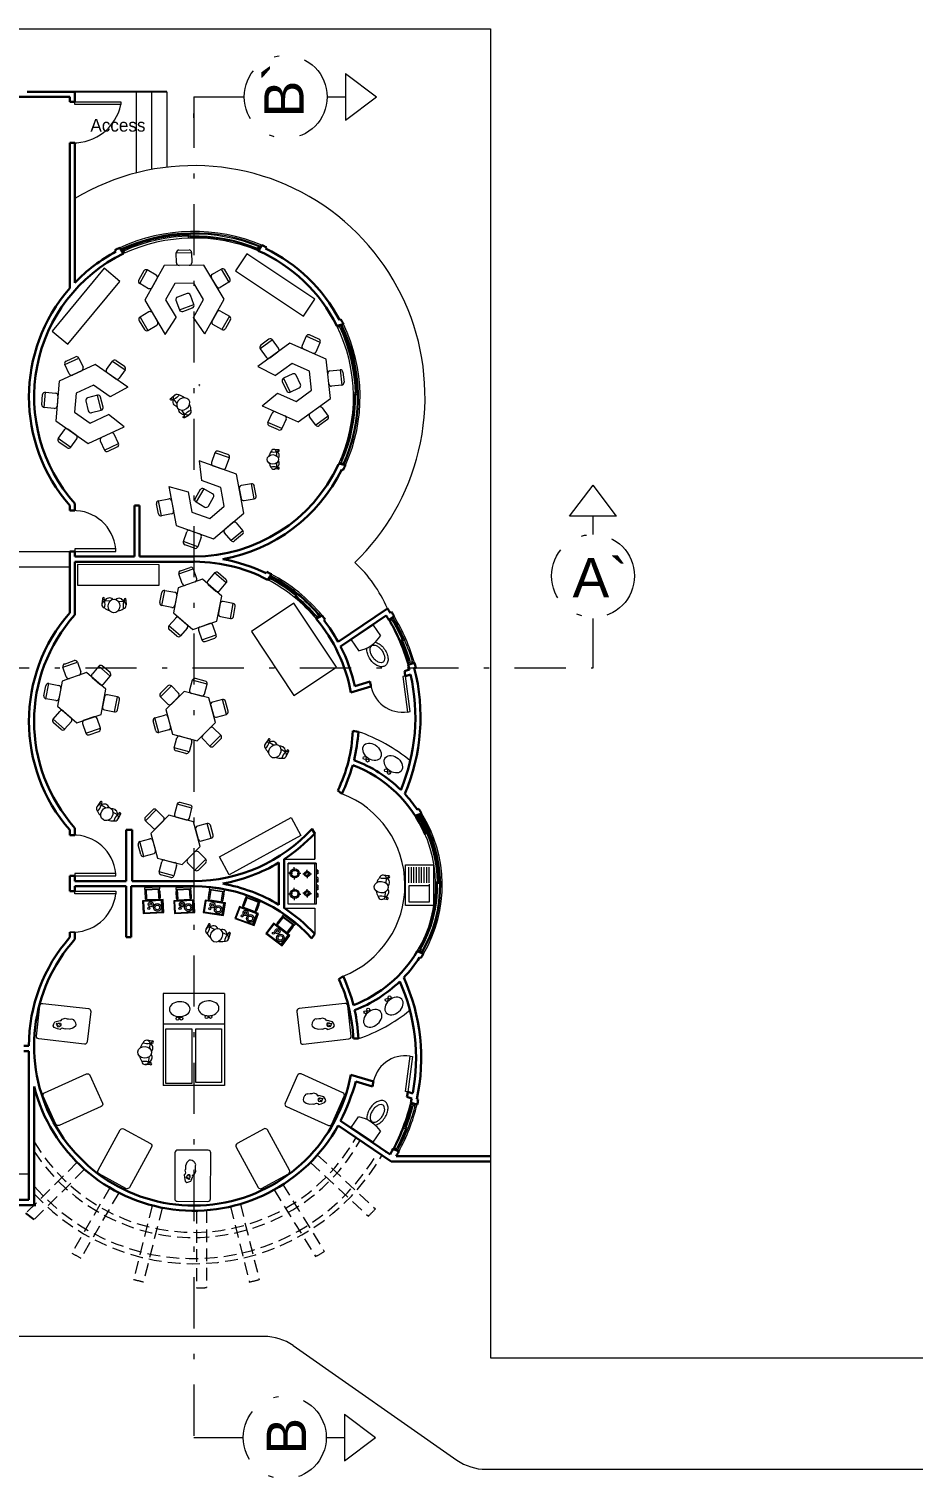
# Model space of a CAD drawing. Header units: inches. Extents: x 17.6 to 55, y 11.8 to 85.9.
# Drawn here: x 37.53 to 55.03, y 11.84 to 40.21 of the extents above; entities that cross this region are included whole.
import ezdxf

# ---------------------------------------------------------------- set-up
doc = ezdxf.new("R2010")
doc.units = ezdxf.units.IN
doc.header["$MEASUREMENT"] = 0
for name, pattern in [('ACAD_ISO12W100', [21, 12, -3, 0, -3, 0, -3]), ('HIDDEN', [0.375, 0.25, -0.125]), ('TRAZO_Y_PUNTO', [1, 0.5, -0.25, 0, -0.25])]:
    doc.linetypes.add(name, pattern=pattern)
doc.layers.add('01-Text 1 100 int', color=250, linetype='Continuous')
doc.layers.add('3', color=7, linetype='Continuous')
for name, color, linetype, lineweight in [('1', 23, 'Continuous', 18), ('5', 254, 'Continuous', 20), ('7', 254, 'Continuous', 25), ('WALL 1 100', 250, 'Continuous', 30)]:
    doc.layers.add(name, color=color, linetype=linetype, lineweight=lineweight)
for name, color, linetype, lineweight, true_color in [('CUT 1 100', 7, 'ACAD_ISO12W100', 5, 0x2e2e2e), ('DOOR WINDOW 1 100', 7, 'Continuous', 15, 0x666666), ('FURNITURE F 1 100', 7, 'Continuous', 13, 0x93979a), ('HATCH F 1 100', 7, 'Continuous', 0, 0xc9c9c9)]:
    doc.layers.add(name, color=color, linetype=linetype, lineweight=lineweight, true_color=true_color)
doc.layers.add('TREE G 1 100', color=7, linetype='Continuous', lineweight=9, true_color=0xbed3d5, transparency=0.6)
doc.styles.add('SS Projects_100_notes_interior', font='bahnschrift.ttf', dxfattribs={"height": 0.25})
doc.styles.add('style1', font='arial.ttf')

# ---------------------------------------------------------------- blocks, each defined once
blk = doc.blocks.new('BABY')
at = {"layer": 'HATCH F 1 100'}
for points in [[(0.029, 0.365), (-0.005, 0.424), (-0.044, 0.439), (-0.081, 0.419), (-0.112, 0.391), (-0.115, 0.364), (-0.12, 0.287), (-0.108, 0.274), (-0.139, 0.242)], [(-0.079, 0.36), (-0.066, 0.376), (-0.042, 0.365), (-0.026, 0.366), (-0.007, 0.354), (-0.008, 0.325), (-0.021, 0.297), (-0.021, 0.297)], [(-0.079, 0.351), (-0.06, 0.348), (-0.074, 0.339), (-0.077, 0.325), (-0.071, 0.309), (-0.065, 0.292), (-0.044, 0.285), (-0.026, 0.291), (-0.014, 0.304), (-0.008, 0.322)], [(-0.061, 0.307), (-0.057, 0.308), (-0.044, 0.308)], [(-0.039, 0.351), (-0.026, 0.346), (-0.036, 0.342)], [(0.059, 0.205), (0.063, 0.225), (0.038, 0.268), (0.038, 0.296), (0.051, 0.315), (0.029, 0.365)], [(-0.139, 0.242), (-0.146, 0.201), (-0.146, 0.179), (-0.127, 0.144), (-0.122, 0.116), (-0.108, 0.074), (-0.113, 0.059), (-0.089, 0.029), (-0.069, 0.025)], [(-0.069, 0.025), (-0.06, 0.011), (-0.06, 0.011)], [(-0.06, 0.011), (-0.019, -0.001), (0.019, 0.001), (0.045, 0.011), (0.06, 0.042), (0.073, 0.069), (0.077, 0.14), (0.059, 0.205)]]:
    blk.add_lwpolyline(points, dxfattribs=at)
blk = doc.blocks.new('COLCHONETA')
for p, q in [((-1, 0.3), (-1, -0.3)), ((-0.05, 0.35), (-0.95, 0.35)), ((0, -0.3), (0, 0.3)), ((-0.95, -0.35), (-0.05, -0.35))]:
    blk.add_line(p, q)
for centre, start, end in [((-0.95, 0.3), 90, 180), ((-0.05, 0.3), 0, 90), ((-0.95, -0.3), 180, 270), ((-0.05, -0.3), 270, 0)]:
    blk.add_arc(centre, 0.05, start, end)
blk = doc.blocks.new('EDUCADORA PLANTA')
at = {"layer": 'HATCH F 1 100'}
for p, q in [((-0.186, 0.209), (-0.194, 0.134)), ((-0.186, 0.209), (-0.161, 0.209)), ((-0.161, 0.209), (-0.15, 0.185)), ((-0.068, 0.185), (-0.15, 0.185)), ((0.15, 0.185), (0.068, 0.185)), ((0.161, 0.209), (0.15, 0.185)), ((0.186, 0.209), (0.161, 0.209)), ((0.186, 0.209), (0.194, 0.134))]:
    blk.add_line(p, q, dxfattribs=at)
for centre, radius, start, end in [((-0.173, 0.219), 0.0164, 322.2806, 217.7194), ((-0.075, 0.154), 0.0812, 50.4451, 157.4368), ((0.075, 0.154), 0.0812, 22.5632, 129.5549), ((0.173, 0.219), 0.0164, 322.2806, 217.7194), ((-0.136, 0.129), 0.0578, 103.9414, 256.0586), ((-0.376, 0.129), 0.233, 346.0586, 13.9414), ((0, 0.288), 0.262, 235.105, 255.1659), ((0, 0.288), 0.262, 284.8341, 304.895), ((0.376, 0.129), 0.233, 166.0586, 193.9414), ((0.136, 0.129), 0.0578, 283.9414, 76.0586)]:
    blk.add_arc(centre, radius, start, end, dxfattribs=at)
blk.add_ellipse((0, 0.11), major_axis=(0, 0.11), ratio=0.84054, dxfattribs=at)
blk = doc.blocks.new('PERIQUERA')
at = {"color": 0}
for p, q in [((-0.2, 0.5), (-0.2, 0.25)), ((0.2, 0.5), (-0.2, 0.5)), ((-0.185, 0.5), (-0.185, 0.25)), ((0.185, 0.485), (-0.17, 0.485)), ((-0.17, 0.485), (-0.17, 0.265)), ((0.185, 0.265), (0.185, 0.485)), ((0.2, 0.25), (0.2, 0.5)), ((-0.2, 0.25), (0.2, 0.25)), ((-0.17, 0.265), (0.185, 0.265)), ((0.15, 0.25), (-0.15, 0.25)), ((-0.15, 0.2), (-0.15, 0.085)), ((-0.15, 0.03), (-0.15, 0.005)), ((-0.145, 0.215), (-0.145, 0.035)), ((-0.145, 0.035), (0.145, 0.035)), ((-0.145, 0), (0.145, 0)), ((-0.125, 0.22), (-0.14, 0.22)), ((-0.13, 0.235), (-0.13, 0.25)), ((-0.12, 0.215), (-0.12, 0.035)), ((-0.11, 0.24), (-0.11, 0.25)), ((-0.11, 0.24), (0.11, 0.24)), ((-0.11, 0.045), (0.11, 0.045)), ((0.11, 0.24), (0.11, 0.25)), ((0.12, 0.035), (0.12, 0.215)), ((0.14, 0.22), (0.125, 0.22)), ((0.13, 0.235), (0.13, 0.25)), ((0.145, 0.035), (0.145, 0.215)), ((0.15, 0.085), (0.15, 0.2)), ((0.15, 0.005), (0.15, 0.03))]:
    blk.add_line(p, q, dxfattribs=at)
for centre, radius in [((-0.08, 0.397), 0.075), ((-0.08, 0.397), 0.0462), ((0.043, 0.328), 0.05), ((0.043, 0.328), 0.02), ((0.086, 0.405), 0.02)]:
    blk.add_circle(centre, radius, dxfattribs=at)
for centre, radius, start, end in [((-0.11, 0.2), 0.04, 90, 180), ((-0.11, 0.085), 0.04, 180, 208.955), ((-0.145, 0.03), 0.005, 90, 180), ((-0.145, 0.005), 0.005, 180, 270), ((-0.14, 0.215), 0.005, 90, 180), ((-0.125, 0.215), 0.005, 0, 90), ((-0.11, 0.085), 0.04, 255.5225, 270), ((0.11, 0.2), 0.04, 0, 90), ((0.11, 0.085), 0.04, 270, 284.4775), ((0.125, 0.215), 0.005, 90, 180), ((0.14, 0.215), 0.005, 0, 90), ((0.11, 0.085), 0.04, 331.045, 0), ((0.145, 0.03), 0.005, 0, 90), ((0.145, 0.005), 0.005, 270, 0)]:
    blk.add_arc(centre, radius, start, end, dxfattribs=at)
blk = doc.blocks.new('INODORO')
for p, q in [((0.001, 0.26), (-0.001, -0.26)), ((0.001, 0.26), (0.253, 0.26)), ((-0.001, -0.26), (0.249, -0.26))]:
    blk.add_line(p, q)
for points in [[(0.296, 0.099, -0.056703), (0.332, 0.128, -0.077439), (0.415, 0.164, -0.064563), (0.522, 0.177, -0.064563)], [(0.522, 0.177, -0.064563), (0.629, 0.163, -0.077439), (0.712, 0.127, -0.107172), (0.772, 0.067, -0.145183), (0.79, 0.006, -0.145183), (0.772, -0.055, -0.107172), (0.711, -0.115, -0.077439), (0.629, -0.151, -0.064563), (0.521, -0.165, -0.064563), (0.414, -0.151, -0.077439), (0.331, -0.115, -0.054876), (0.297, -0.087, -0.145183)]]:
    blk.add_lwpolyline(points, format="xyb")
blk.add_lwpolyline([(0.514, 0.12, -0.057328), (0.592, 0.111, -0.071023), (0.652, 0.088, -0.106326), (0.696, 0.048, -0.159945), (0.709, 0.01, -0.159945), (0.696, -0.028, -0.106326), (0.652, -0.068, -0.071023), (0.592, -0.091, -0.057328), (0.513, -0.1, -0.057328), (0.435, -0.091, -0.071023), (0.375, -0.067, -0.106326), (0.33, -0.028, -0.159945), (0.318, 0.011, -0.159945), (0.33, 0.049, -0.106326), (0.375, 0.088, -0.071023), (0.435, 0.111, -0.057328)], format="xyb", close=True)
blk.add_arc((-0.315, 0), 0.625, 335.2026, 24.5713)
blk = doc.blocks.new('MESA COMEDOR MULTIPLE')
for p, q in [((-0.893, 0.395), (-0.793, 0.568)), ((-0.874, 0.327), (-0.725, 0.587)), ((-0.389, 0.669), (-0.777, -0.004)), ((-0.725, 0.587), (-0.551, 0.487)), ((-0.389, 0.669), (-0.172, 0.344)), ((0.388, 0.669), (0.171, 0.344)), ((0.776, -0.003), (0.388, 0.669)), ((0.724, 0.588), (0.55, 0.488)), ((0.874, 0.328), (0.724, 0.588)), ((0.892, 0.396), (0.792, 0.569)), ((-0.701, 0.227), (-0.874, 0.327)), ((-0.533, 0.419), (-0.633, 0.246)), ((-0.172, 0.344), (-0.373, -0.004)), ((0.372, -0.003), (0.171, 0.344)), ((0.532, 0.419), (0.632, 0.246)), ((0.7, 0.228), (0.874, 0.328)), ((0.102, 0.194), (-0.181, 0.094)), ((-0.181, 0.094), (-0.115, -0.094)), ((0.038, 0.225), (-0.151, 0.158)), ((0.168, 0.006), (0.102, 0.194)), ((-0.874, -0.336), (-0.701, -0.235)), ((-0.777, -0.004), (-0.388, -0.676)), ((-0.632, -0.254), (-0.532, -0.427)), ((-0.373, -0.004), (-0.186, -0.326)), ((-0.051, -0.125), (0.138, -0.058)), ((0.186, -0.326), (0.372, -0.003)), ((0.388, -0.676), (0.776, -0.003)), ((0.633, -0.253), (0.532, -0.426)), ((0.874, -0.335), (0.701, -0.235)), ((-0.792, -0.577), (-0.892, -0.404)), ((-0.724, -0.595), (-0.874, -0.336)), ((-0.551, -0.495), (-0.724, -0.595)), ((-0.186, -0.326), (0.186, -0.326)), ((0.551, -0.494), (0.724, -0.595)), ((0.724, -0.595), (0.874, -0.335)), ((0.792, -0.576), (0.892, -0.403)), ((-0.388, -0.676), (0.388, -0.676)), ((-0.15, -0.926), (-0.15, -0.726)), ((-0.1, -0.676), (0.1, -0.676)), ((0.15, -0.726), (0.15, -0.926)), ((0.15, -0.926), (-0.15, -0.926)), ((0.1, -0.976), (-0.1, -0.976))]:
    blk.add_line(p, q)
for centre, start, end in [((-0.75, 0.543), 60.1302, 150.1302), ((0.749, 0.544), 30, 120), ((-0.849, 0.37), 150.1302, 240.1302), ((-0.576, 0.444), 330.1302, 60.1302), ((0.575, 0.444), 120, 210), ((0.849, 0.371), 300, 30), ((-0.676, 0.27), 240.1302, 330.1302), ((-0.134, 0.111), 109.4387, 199.4387), ((0.055, 0.177), 19.4387, 109.4387), ((0.121, -0.011), 289.4387, 19.4387), ((0.675, 0.271), 210, 300), ((-0.676, -0.279), 30.0651, 120.0651), ((-0.067, -0.078), 199.4387, 289.4387), ((0.676, -0.278), 59.9349, 149.9349), ((-0.849, -0.379), 120.0651, 210.0651), ((-0.576, -0.452), 300.0651, 30.0651), ((0.576, -0.451), 149.9349, 239.9349), ((0.849, -0.378), 329.9349, 59.9349), ((-0.749, -0.552), 210.0651, 300.0651), ((-0.1, -0.726), 90, 180), ((0.1, -0.726), 0, 90), ((0.749, -0.551), 239.9349, 329.9349), ((-0.1, -0.926), 180, 270), ((0.1, -0.926), 270, 0)]:
    blk.add_arc(centre, 0.05, start, end)
blk = doc.blocks.new('MESA PARA LACTANTES')
for p, q in [((0.1, 1.466), (-0.1, 1.466)), ((-0.585, 1.186), (-0.685, 1.013)), ((-0.517, 1.204), (-0.667, 0.945)), ((-0.343, 1.104), (-0.517, 1.204)), ((-0.25, 1.166), (-0.5, 0.733)), ((0.25, 1.166), (-0.25, 1.166)), ((-0.15, 1.416), (-0.15, 1.216)), ((0.15, 1.416), (-0.15, 1.416)), ((-0.1, 1.166), (0.1, 1.166)), ((0.15, 1.216), (0.15, 1.416)), ((0.5, 0.733), (0.25, 1.166)), ((0.517, 1.204), (0.343, 1.104)), ((0.667, 0.945), (0.517, 1.204)), ((0.685, 1.013), (0.585, 1.186)), ((-0.667, 0.945), (-0.493, 0.845)), ((-0.425, 0.863), (-0.325, 1.036)), ((0.325, 1.036), (0.425, 0.863)), ((0.493, 0.845), (0.667, 0.945)), ((-0.667, 0.521), (-0.493, 0.621)), ((-0.5, 0.733), (-0.25, 0.3)), ((-0.425, 0.603), (-0.325, 0.43)), ((0.25, 0.3), (0.5, 0.733)), ((0.325, 0.43), (0.425, 0.603)), ((0.493, 0.621), (0.667, 0.521)), ((-0.585, 0.28), (-0.685, 0.453)), ((-0.517, 0.262), (-0.667, 0.521)), ((-0.343, 0.362), (-0.517, 0.262)), ((-0.25, 0.3), (0.25, 0.3)), ((-0.1, 0.3), (0.1, 0.3)), ((0.517, 0.262), (0.343, 0.362)), ((0.667, 0.521), (0.517, 0.262)), ((0.685, 0.453), (0.585, 0.28)), ((-0.15, 0.05), (-0.15, 0.25)), ((0.15, 0.05), (-0.15, 0.05)), ((0.1, 0), (-0.1, 0)), ((0.15, 0.25), (0.15, 0.05))]:
    blk.add_line(p, q)
for centre, start, end in [((-0.1, 1.416), 90, 180), ((0.1, 1.416), 0, 90), ((-0.542, 1.161), 60, 150), ((-0.1, 1.216), 180, 270), ((0.1, 1.216), 270, 0), ((0.542, 1.161), 30, 120), ((-0.642, 0.988), 150, 240), ((-0.468, 0.888), 240, 330), ((-0.368, 1.061), 330, 60), ((0.368, 1.061), 120, 210), ((0.468, 0.888), 210, 300), ((0.642, 0.988), 300, 30), ((-0.468, 0.578), 30, 120), ((0.468, 0.578), 60, 150), ((-0.642, 0.478), 120, 210), ((-0.368, 0.405), 300, 30), ((-0.1, 0.25), 90, 180), ((0.1, 0.25), 0, 90), ((0.368, 0.405), 150, 240), ((0.642, 0.478), 330, 60), ((-0.542, 0.305), 210, 300), ((-0.1, 0.05), 180, 270), ((0.1, 0.05), 270, 0), ((0.542, 0.305), 240, 330)]:
    blk.add_arc(centre, 0.05, start, end)

msp = doc.modelspace()

# ---------------------------------------------------------------- linework, layer by layer
at = {"layer": '3'}
msp.add_line((40.233, 38.984), (38.433, 38.984), dxfattribs=at)
at = {"layer": '3', "linetype": 'HIDDEN', "lineweight": 9}
for p, q in [((43.176, 18.18), (44.314, 17.127)), ((38.476, 18.036), (37.475, 17.041)), ((38.617, 17.895), (37.634, 16.917)), ((43.04, 18.034), (44.176, 16.982)), ((42.501, 17.603), (43.313, 16.293)), ((39.116, 17.539), (38.375, 16.261)), ((39.289, 17.438), (38.548, 16.161)), ((42.331, 17.498), (43.141, 16.191)), ((39.946, 17.193), (39.58, 15.746)), ((40.14, 17.144), (39.774, 15.698)), ((40.81, 17.089), (40.81, 15.581)), ((41.01, 17.099), (41.01, 15.585)), ((41.476, 17.17), (41.846, 15.69)), ((41.67, 17.218), (42.04, 15.739))]:
    msp.add_line(p, q, dxfattribs=at)
at = {"layer": '3', "linetype": 'HIDDEN'}
msp.add_line((37.634, 16.917), (37.475, 17.041), dxfattribs=at)
at = {"layer": '3', "linetype": 'HIDDEN', "lineweight": 9}
for centre, radius, start, end in [((40.76, 20.308), 3.643, 210.9051, 330.6331), ((40.76, 20.308), 3.743, 213.3743, 330.5047), ((40.76, 20.308), 4.155, 221.2105, 330.0411), ((40.76, 20.308), 4.255, 222.7255, 329.9421), ((40.817, 20.308), 4.727, 315.2812, 317.7058), ((40.817, 20.308), 4.727, 238.8876, 241.312), ((40.817, 20.308), 4.727, 299.4409, 301.8657), ((40.817, 20.308), 4.727, 254.8244, 257.2488), ((40.817, 20.308), 4.727, 282.5567, 284.9811), ((40.817, 20.308), 4.727, 269.9105, 272.3353)]:
    msp.add_arc(centre, radius, start, end, dxfattribs=at)
at = {"layer": '5', "lineweight": 9}
for p, q in [((31.431, 29.988), (38.333, 29.988)), ((31.431, 29.688), (38.333, 29.688)), ((43.125, 24.472), (43.125, 23.965)), ((41.359, 21.339), (40.159, 21.339)), ((40.159, 21.339), (40.159, 19.539)), ((41.359, 21.339), (41.359, 19.539)), ((41.359, 20.739), (40.159, 20.739)), ((41.359, 19.539), (40.159, 19.539))]:
    msp.add_line(p, q, dxfattribs=at)
for points in [[(40.724, 20.644), (40.204, 20.644), (40.204, 19.582), (40.724, 19.582)], [(40.799, 20.647), (41.304, 20.647), (41.304, 19.601), (40.799, 19.601)]]:
    msp.add_lwpolyline(points, close=True, dxfattribs=at)
at = {"layer": '7', "lineweight": 9}
for p, q in [((39.633, 38.984), (39.633, 37.387)), ((39.933, 38.984), (39.933, 37.461)), ((40.233, 38.984), (40.233, 37.507))]:
    msp.add_line(p, q, dxfattribs=at)
at = {"layer": 'CUT 1 100', "color": 18, "linetype": 'TRAZO_Y_PUNTO', "lineweight": 0, "ltscale": 2, "true_color": 0x000000}
for p, q in [((43.725, 39.343), (44.335, 38.883)), ((43.725, 39.343), (43.725, 38.424)), ((40.76, 38.886), (40.76, 12.652)), ((40.76, 38.886), (41.727, 38.886)), ((43.368, 38.883), (43.725, 38.883)), ((43.725, 38.424), (44.335, 38.883)), ((40.76, 38.475), (40.76, 38.555)), ((40.761, 38.575), (40.761, 38.575)), ((48.112, 30.677), (48.571, 31.288)), ((49.031, 30.677), (48.571, 31.288)), ((49.031, 30.677), (48.112, 30.677)), ((48.571, 30.321), (48.571, 30.677)), ((48.574, 27.712), (48.574, 28.679)), ((21.837, 27.712), (48.574, 27.712)), ((43.707, 13.111), (44.318, 12.652)), ((43.707, 13.111), (43.707, 12.193)), ((40.76, 12.652), (41.727, 12.652)), ((43.35, 12.652), (43.707, 12.652)), ((43.707, 12.193), (44.318, 12.652))]:
    msp.add_line(p, q, dxfattribs=at)
for centre in [(42.557, 38.883), (48.571, 29.509), (42.539, 12.652)]:
    msp.add_circle(centre, 0.812, dxfattribs=at)
at = {"layer": 'DOOR WINDOW 1 100'}
for p, q in [((40.656, 36.219), (40.656, 36.219)), ((40.656, 36.119), (40.656, 36.199)), ((40.686, 36.119), (40.686, 36.199)), ((39.411, 35.832), (39.365, 35.901)), ((39.415, 35.88), (39.392, 35.914)), ((41.983, 35.929), (41.96, 35.896)), ((41.989, 35.884), (42.034, 35.952)), ((43.569, 34.38), (43.648, 34.401)), ((43.622, 34.362), (43.662, 34.372)), ((43.883, 33.092), (43.963, 33.092)), ((43.884, 33.062), (43.964, 33.062)), ((43.983, 33.092), (43.984, 33.092)), ((43.612, 31.737), (43.69, 31.717)), ((43.626, 31.769), (43.665, 31.758)), ((42.277, 29.486), (42.229, 29.422)), ((42.304, 29.472), (42.279, 29.44)), ((42.8, 29.16), (42.727, 29.092)), ((43.15, 28.737), (43.115, 28.717)), ((43.135, 28.693), (43.205, 28.734)), ((44.783, 28.239), (44.783, 28.239)), ((44.875, 28.279), (44.801, 28.247)), ((44.886, 28.251), (44.813, 28.219)), ((44.902, 28.29), (44.902, 28.29)), ((44.914, 28.263), (44.914, 28.263)), ((45.107, 24.79), (45.182, 24.82)), ((45.159, 24.778), (45.197, 24.792)), ((45.49, 23.527), (45.57, 23.527)), ((45.491, 23.497), (45.571, 23.497)), ((45.56, 23.527), (45.561, 23.527)), ((45.147, 22.192), (45.223, 22.163)), ((45.161, 22.218), (45.237, 22.19)), ((45.009, 19.137), (45.047, 19.126)), ((45.017, 19.165), (45.092, 19.144)), ((44.875, 18.733), (44.952, 18.711)), ((44.866, 18.704), (44.944, 18.682)), ((44.691, 18.316), (44.757, 18.285)), ((44.741, 18.325), (44.771, 18.311))]:
    msp.add_line(p, q, dxfattribs=at)
at = {"layer": 'DOOR WINDOW 1 100', "lineweight": 9}
for p, q in [((44.67, 28.677), (44.606, 28.634)), ((44.686, 28.651), (44.652, 28.629)), ((44.935, 27.829), (44.934, 27.829)), ((44.992, 27.847), (44.954, 27.835)), ((45.039, 27.83), (44.962, 27.807))]:
    msp.add_line(p, q, dxfattribs=at)
at = {"layer": 'DOOR WINDOW 1 100'}
msp.add_lwpolyline([(38.433, 38.784), (39.333, 38.784), (39.333, 38.734), (38.433, 38.734)], close=True, dxfattribs=at)
at = {"layer": 'DOOR WINDOW 1 100', "lineweight": 9}
for points in [[(38.433, 29.988), (39.233, 29.988), (39.233, 30.038), (38.433, 30.038)], [(44.901, 27.548), (44.851, 27.541), (44.944, 26.847), (44.994, 26.854)], [(38.433, 23.639), (39.233, 23.639), (39.233, 23.689), (38.433, 23.689)], [(38.433, 23.339), (39.233, 23.339), (39.233, 23.289), (38.433, 23.289)], [(44.949, 19.415), (44.899, 19.422), (44.992, 20.116), (45.042, 20.109)]]:
    msp.add_lwpolyline(points, close=True, dxfattribs=at)
at = {"layer": 'DOOR WINDOW 1 100'}
for centre, radius, start, end in [((38.408, 38.929), 0.945, 268.4846, 348.0957), ((40.759, 32.798), 3.452, 67.3174, 114.8331), ((40.763, 32.818), 3.402, 67.3432, 114.9491), ((40.759, 32.796), 3.403, 67.4891, 114.6922), ((40.763, 32.808), 3.312, 67.7464, 114.6245), ((40.759, 32.792), 3.367, 68.1604, 114.0358), ((40.714, 32.994), 3.185, 91.0376, 114.2942), ((40.759, 32.796), 3.344, 68.7345, 91.248), ((40.759, 33.013), 3.125, 334.8929, 26.4739), ((40.759, 33.013), 3.165, 336.0312, 25.8087), ((40.759, 33.013), 3.205, 335.5689, 26.1427), ((40.759, 33.013), 3.185, 1.4224, 25.1598), ((40.759, 33.013), 3.225, 335.7227, 26.0626), ((40.759, 33.013), 3.255, 335.7227, 25.9442), ((40.759, 33.013), 3.145, 336.6013, 0.8939), ((42.976, 23.458), 2.515, 329.0632, 32.7049), ((42.987, 23.457), 2.544, 329.7897, 31.9813), ((42.976, 23.458), 2.595, 329.3798, 32.3448), ((43.008, 23.463), 2.543, 1.4469, 31.3473), ((42.976, 23.458), 2.615, 329.4558, 32.2583), ((42.976, 23.458), 2.645, 329.5678, 32.131), ((42.975, 23.459), 2.536, 330.5122, 0.8498), ((40.722, 20.326), 4.429, 332.7491, 345.2769), ((40.722, 20.326), 4.449, 332.7575, 345.2713), ((40.722, 20.326), 4.489, 333.1572, 344.8774), ((41.431, 20.079), 3.779, 331.1952, 346.129), ((41.431, 20.079), 3.809, 331.1952, 346.129), ((40.722, 20.326), 4.469, 339.0417, 344.4965), ((40.722, 20.326), 4.509, 333.545, 338.7034)]:
    msp.add_arc(centre, radius, start, end, dxfattribs=at)
at = {"layer": 'DOOR WINDOW 1 100', "lineweight": 9}
for centre, radius, start, end in [((38.408, 29.959), 0.829, 5.4239, 91.7287), ((40.759, 26.664), 3.225, 39.6465, 62.2195), ((40.759, 26.664), 3.255, 39.5598, 62.2195), ((40.759, 26.664), 3.125, 39.6465, 62.5096), ((40.759, 26.664), 3.185, 50.8285, 62.3335), ((40.759, 26.664), 3.205, 39.7052, 62.2762), ((40.759, 26.664), 3.165, 40.376, 61.8418), ((40.759, 26.664), 3.145, 40.9963, 50.9275), ((41.204, 26.68), 3.923, 16.2625, 30.2895), ((41.389, 26.747), 3.767, 16.5246, 30.4369), ((41.389, 26.747), 3.807, 16.0753, 30.9284), ((41.389, 26.747), 3.837, 16.0753, 30.9537), ((41.204, 26.68), 3.903, 16.2625, 30.2895), ((41.389, 26.747), 3.787, 23.7288, 30.0016), ((41.386, 26.745), 3.751, 16.9833, 23.2667), ((41.389, 26.747), 3.767, 16.0647, 16.0682), ((44.85, 27.479), 0.638, 187.5962, 278.5007), ((38.408, 23.61), 0.829, 5.4239, 91.7287), ((38.383, 23.394), 0.856, 266.6532, 352.958), ((44.898, 19.484), 0.638, 81.4993, 172.4038)]:
    msp.add_arc(centre, radius, start, end, dxfattribs=at)
at = {"layer": 'FURNITURE F 1 100', "lineweight": 9}
for p, q in [((43.125, 23.965), (43.125, 24.472)), ((42.525, 23.965), (43.125, 23.965)), ((43.125, 23.086), (43.125, 23.891)), ((42.672, 23.692), (42.612, 23.692)), ((42.691, 23.688), (42.641, 23.688)), ((42.726, 23.63), (42.726, 23.57)), ((42.736, 23.733), (42.736, 23.783)), ((42.736, 23.643), (42.736, 23.593)), ((42.781, 23.688), (42.831, 23.688)), ((42.793, 23.692), (42.853, 23.692)), ((42.943, 23.677), (42.893, 23.677)), ((42.955, 23.679), (42.905, 23.679)), ((42.971, 23.695), (42.971, 23.745)), ((42.971, 23.679), (42.971, 23.679)), ((42.971, 23.663), (42.971, 23.613)), ((42.975, 23.711), (42.975, 23.761)), ((42.975, 23.643), (42.975, 23.593)), ((42.987, 23.679), (43.037, 23.679)), ((43.011, 23.679), (43.061, 23.679)), ((43.189, 23.755), (43.189, 23.679)), ((43.189, 23.609), (43.189, 23.517)), ((44.968, 23.502), (44.968, 23.808)), ((45.018, 23.502), (45.018, 23.808)), ((45.068, 23.502), (45.068, 23.808)), ((45.118, 23.502), (45.118, 23.808)), ((45.168, 23.502), (45.168, 23.808)), ((45.218, 23.502), (45.218, 23.808)), ((45.268, 23.502), (45.268, 23.808)), ((45.318, 23.502), (45.318, 23.808)), ((45.368, 23.502), (45.368, 23.808)), ((42.672, 23.286), (42.612, 23.286)), ((42.691, 23.289), (42.641, 23.289)), ((42.726, 23.348), (42.726, 23.408)), ((42.736, 23.334), (42.736, 23.384)), ((42.781, 23.289), (42.831, 23.289)), ((42.793, 23.286), (42.853, 23.286)), ((42.943, 23.3), (42.893, 23.3)), ((42.955, 23.298), (42.905, 23.298)), ((42.971, 23.314), (42.971, 23.364)), ((42.971, 23.298), (42.971, 23.298)), ((42.971, 23.282), (42.971, 23.232)), ((42.975, 23.334), (42.975, 23.384)), ((42.975, 23.266), (42.975, 23.216)), ((42.987, 23.298), (43.037, 23.298)), ((43.011, 23.298), (43.061, 23.298)), ((43.189, 23.46), (43.189, 23.369)), ((43.189, 23.298), (43.189, 23.222)), ((42.525, 23.012), (43.125, 23.012)), ((42.736, 23.245), (42.736, 23.195)), ((43.125, 23.012), (43.125, 22.506)), ((36.26, 17.811), (37.534, 17.811))]:
    msp.add_line(p, q, dxfattribs=at)
for points in [[(43.129, 34.923), (41.8, 35.814), (41.577, 35.482), (42.906, 34.59)], [(39.007, 35.529), (37.986, 34.297), (38.294, 34.042), (39.315, 35.273)], [(40.081, 29.729), (38.481, 29.73), (38.481, 29.33), (40.081, 29.329)], [(42.719, 27.173), (43.551, 27.727), (42.719, 28.975), (41.887, 28.421)], [(42.855, 24.432), (41.453, 23.663), (41.26, 24.013), (42.663, 24.783)], [(45.45, 23.058), (44.9, 23.058), (44.9, 23.858), (45.45, 23.858)]]:
    msp.add_lwpolyline(points, close=True, dxfattribs=at)
for points in [[(43.156, 23.891), (42.606, 23.891)], [(43.156, 23.891), (43.156, 23.086), (42.606, 23.086), (42.606, 23.891)], [(42.606, 23.886), (43.156, 23.886)], [(43.189, 23.755), (43.156, 23.755)], [(43.156, 23.735), (43.189, 23.735)], [(43.156, 23.699), (43.189, 23.699)], [(43.189, 23.679), (43.156, 23.679)], [(43.189, 23.609), (43.156, 23.609)], [(43.156, 23.573), (43.189, 23.573)], [(43.156, 23.553), (43.189, 23.553)], [(43.189, 23.517), (43.156, 23.517)], [(43.189, 23.46), (43.156, 23.46)], [(43.156, 23.425), (43.189, 23.425)], [(43.156, 23.404), (43.189, 23.404)], [(43.189, 23.369), (43.156, 23.369)], [(43.189, 23.298), (43.156, 23.298)], [(43.156, 23.278), (43.189, 23.278)], [(45.368, 23.476), (45.368, 23.128), (44.974, 23.128), (44.974, 23.452), (45.368, 23.452)], [(42.606, 23.091), (43.156, 23.091)], [(43.156, 23.242), (43.189, 23.242)], [(43.189, 23.222), (43.156, 23.222)]]:
    msp.add_lwpolyline(points, dxfattribs=at)
for centre, radius in [((44.103, 25.947), 0.0291), ((44.16, 25.898), 0.0291), ((44.521, 25.706), 0.0291), ((44.577, 25.656), 0.0291), ((42.732, 23.69), 0.0904), ((42.736, 23.688), 0.0649), ((42.977, 23.677), 0.054), ((42.971, 23.679), 0.036), ((42.732, 23.287), 0.0904), ((42.736, 23.289), 0.0649), ((42.977, 23.3), 0.054), ((42.971, 23.298), 0.036), ((44.59, 21.264), 0.0291), ((44.117, 20.973), 0.0291), ((44.173, 21.023), 0.0291), ((44.534, 21.215), 0.0291), ((40.44, 20.847), 0.0291), ((40.515, 20.849), 0.0291), ((41.009, 20.88), 0.0291), ((41.084, 20.881), 0.0291)]:
    msp.add_circle(centre, radius, dxfattribs=at)
for centre, radius, start, end in [((42.963, 23.463), 3.165, 50.0537, 71.2971), ((42.976, 23.458), 1.915, 291.6162, 69.1874), ((42.976, 23.458), 3.165, 288.5118, 309.4599)]:
    msp.add_arc(centre, radius, start, end, dxfattribs=at)
for centre in [(44.247, 26.068), (44.664, 25.826)]:
    msp.add_ellipse(centre, major_axis=(0.152, -0.134), ratio=0.718219, dxfattribs=at)
at = {"layer": 'FURNITURE F 1 100', "lineweight": 9, "extrusion": (0, 0, -1)}
for centre, major_axis in [((44.677, 21.095), (0.152, 0.134)), ((40.484, 21.033), (-0.203, -0.003)), ((41.048, 21.05), (-0.203, -0.003)), ((44.26, 20.853), (0.152, 0.134))]:
    msp.add_ellipse(centre, major_axis=major_axis, ratio=0.718219, dxfattribs=at)
at = {"layer": 'HATCH F 1 100', "lineweight": 9}
for p, q in [((23.562, 40.211), (46.562, 40.211)), ((46.562, 40.211), (46.562, 14.21)), ((42.525, 23.965), (43.125, 23.965)), ((42.726, 23.75), (42.726, 23.81)), ((42.726, 23.227), (42.726, 23.167)), ((38.433, 22.539), (38.333, 22.539)), ((42.131, 14.63), (27.336, 14.63)), ((42.704, 14.45), (45.905, 12.211)), ((46.562, 14.21), (55.028, 14.21)), ((46.478, 12.03), (55.028, 12.03))]:
    msp.add_line(p, q, dxfattribs=at)
for centre, start, end in [((42.131, 13.63), 55.029, 90), ((46.478, 13.03), 235.029, 270)]:
    msp.add_arc(centre, 1, start, end, dxfattribs=at)
at = {"layer": 'TREE G 1 100'}
for centre, radius, start, end in [((40.759, 33.013), 4.525, 346.411, 120.9315), ((40.84, 32.981), 4.439, 313.7161, 346.5625), ((42.158, 27.852), 2.598, 23.1152, 47.6674)]:
    msp.add_arc(centre, radius, start, end, dxfattribs=at)
at = {"layer": 'WALL 1 100'}
for p, q in [((34.43, 38.884), (38.333, 38.884)), ((38.433, 38.984), (37.497, 38.984)), ((38.333, 38.784), (38.333, 38.884)), ((38.433, 38.784), (38.433, 38.984)), ((38.333, 38.784), (38.433, 38.784)), ((38.333, 35.137), (38.333, 37.984)), ((38.333, 37.984), (38.433, 37.984)), ((38.433, 35.246), (38.433, 37.984)), ((39.235, 35.855), (39.216, 35.884)), ((39.384, 35.818), (39.309, 35.931)), ((41.96, 35.896), (41.983, 35.929)), ((42.017, 35.873), (42.09, 35.983)), ((42.165, 35.915), (42.182, 35.94)), ((43.556, 34.406), (43.686, 34.437)), ((43.609, 34.521), (43.639, 34.53)), ((43.599, 31.707), (43.726, 31.674)), ((43.653, 31.59), (43.683, 31.582)), ((38.433, 30.926), (38.433, 30.788)), ((38.333, 30.888), (38.333, 30.788)), ((38.433, 30.788), (38.333, 30.788)), ((39.596, 29.888), (39.596, 30.888)), ((39.596, 30.888), (39.696, 30.888)), ((39.696, 30.888), (39.696, 29.888)), ((38.433, 29.988), (38.333, 29.988)), ((38.333, 29.988), (38.333, 28.789)), ((38.433, 29.988), (38.433, 29.888)), ((39.596, 29.888), (38.433, 29.888)), ((40.759, 29.888), (39.696, 29.888)), ((40.759, 29.788), (38.433, 29.788)), ((38.433, 29.788), (38.433, 28.751)), ((42.173, 29.562), (42.191, 29.587)), ((42.202, 29.436), (42.28, 29.541)), ((43.155, 28.67), (43.269, 28.737)), ((43.306, 28.643), (43.332, 28.658)), ((44.548, 28.872), (43.585, 28.219)), ((44.522, 28.734), (43.632, 28.13)), ((44.68, 28.72), (44.575, 28.649)), ((44.627, 28.805), (44.602, 28.788)), ((45.076, 27.809), (44.95, 27.771)), ((44.978, 27.676), (44.881, 27.646)), ((45.002, 27.578), (44.901, 27.548)), ((45.103, 27.713), (45.074, 27.704)), ((44.225, 27.345), (43.833, 27.227)), ((44.208, 27.444), (43.909, 27.354)), ((43.978, 26.46), (43.871, 26.478)), ((43.657, 25.247), (43.575, 25.309)), ((45.092, 24.816), (45.216, 24.864)), ((45.131, 24.939), (45.16, 24.95)), ((38.333, 24.539), (38.333, 24.439)), ((38.433, 24.439), (38.333, 24.439)), ((38.433, 24.577), (38.433, 24.439)), ((39.433, 23.539), (39.433, 24.539)), ((39.433, 24.539), (39.553, 24.539)), ((39.553, 24.539), (39.553, 23.539)), ((43.125, 24.472), (43.072, 24.558)), ((43.125, 24.472), (43.074, 24.564)), ((42.425, 23.075), (42.425, 23.902)), ((42.525, 23.965), (42.525, 23.012)), ((38.333, 23.639), (38.333, 23.339)), ((38.433, 23.639), (38.333, 23.639)), ((38.433, 23.639), (38.433, 23.539)), ((38.433, 23.339), (38.333, 23.339)), ((39.433, 23.539), (38.433, 23.539)), ((38.433, 23.439), (38.433, 23.339)), ((39.433, 23.439), (38.433, 23.439)), ((39.433, 23.439), (39.433, 22.439)), ((40.759, 23.439), (39.533, 23.439)), ((39.533, 23.439), (39.533, 22.439)), ((40.759, 23.539), (39.553, 23.539)), ((38.333, 22.539), (38.333, 22.439)), ((38.433, 22.539), (38.433, 22.401)), ((39.433, 22.439), (39.533, 22.439)), ((43.125, 22.506), (43.072, 22.419)), ((45.133, 22.165), (45.256, 22.118)), ((45.175, 22.042), (45.205, 22.034)), ((43.682, 21.678), (43.6, 21.617)), ((43.981, 20.457), (43.881, 20.457)), ((37.434, 20.314), (37.534, 20.314)), ((37.434, 20.214), (37.534, 20.214)), ((37.534, 20.214), (37.534, 17.299)), ((43.813, 19.652), (43.804, 19.655)), ((44.274, 19.618), (43.833, 19.751)), ((44.256, 19.519), (43.932, 19.617)), ((37.634, 19.517), (37.634, 17.199)), ((45.025, 19.288), (44.929, 19.317)), ((45.045, 19.386), (44.949, 19.415)), ((45.005, 19.2), (45.129, 19.165)), ((45.122, 19.271), (45.151, 19.262)), ((44.622, 18.055), (43.585, 18.759)), ((44.599, 18.191), (43.632, 18.848)), ((44.659, 18.298), (44.769, 18.245)), ((44.622, 18.055), (46.562, 18.055)), ((44.718, 18.155), (46.562, 18.155)), ((35.565, 17.199), (37.634, 17.199)), ((35.565, 17.199), (37.666, 17.199)), ((35.759, 17.299), (37.534, 17.299))]:
    msp.add_line(p, q, dxfattribs=at)
for centre, radius, start, end in [((40.759, 33.013), 3.125, 116.1181, 221.9013), ((40.759, 33.013), 3.225, 118.2055, 136.155), ((40.714, 32.994), 3.255, 115.5632, 117.4028), ((40.759, 33.013), 3.125, 26.4737, 66.2587), ((40.759, 33.013), 3.255, 64.0847, 65.8645), ((40.759, 33.013), 3.225, 27.8982, 64.1557), ((40.759, 33.013), 3.225, 138.7835, 221.2165), ((40.759, 33.012), 3.255, 25.948, 27.7876), ((40.759, 33.013), 0.255, 64.0847, 65.8645), ((40.759, 33.013), 3.125, 270, 334.8929), ((40.759, 33.013), 3.225, 280.1024, 333.8225), ((40.759, 33.013), 3.255, 333.9314, 335.7227), ((40.759, 33.013), 3.225, 335.631, 335.7227), ((40.759, 26.664), 3.225, 63.9983, 79.845), ((40.759, 26.664), 3.125, 62.5096, 91.4784), ((40.759, 26.664), 3.255, 62.1363, 63.9035), ((40.759, 26.664), 3.225, 138.7835, 221.2165), ((40.759, 26.664), 3.125, 138.0987, 221.9013), ((40.759, 26.664), 3.225, 136.155, 136.4152), ((40.759, 26.664), 3.125, 10.3783, 39.9477), ((40.759, 26.664), 3.255, 37.7806, 39.5598), ((41.371, 26.749), 3.724, 30.6669, 32.2071), ((41.389, 26.747), 3.807, 32.4349, 33.9402), ((41.389, 26.747), 3.837, 30.9537, 32.4484), ((40.759, 26.664), 3.225, 28.8243, 37.8504), ((40.759, 26.664), 3.225, 12.3605, 27.037), ((41.389, 26.747), 3.837, 14.5867, 16.0805), ((41.371, 26.749), 3.724, 337.4478, 12.8633), ((41.336, 26.892), 3.624, 10.4287, 12.0169), ((41.389, 26.747), 3.807, 336.7316, 14.5697), ((41.371, 26.749), 3.724, 14.404, 15.943), ((41.336, 26.892), 2.924, 8.9098, 10.8831), ((40.969, 26.591), 2.904, 333.8069, 357.7697), ((40.597, 26.693), 3.39, 346.5772, 356.0602), ((42.976, 23.458), 2.615, 45.4404, 69.4531), ((40.759, 26.664), 3.225, 333.9484, 344.6238), ((42.976, 23.458), 2.515, 23.2253, 69.211), ((42.976, 23.458), 2.615, 34.5005, 43.0557), ((42.976, 23.458), 2.555, 23.2253, 31.8441), ((42.976, 23.458), 2.645, 32.131, 34.3466), ((42.976, 23.458), 2.575, 23.2253, 31.7638), ((42.976, 23.458), 2.615, 23.2253, 32.2583), ((40.759, 26.664), 3.125, 270, 317.7815), ((40.759, 26.664), 3.225, 303.1981, 317.188), ((40.759, 26.664), 3.225, 280.1024, 301.0996), ((40.759, 20.314), 3.125, 42.3062, 90), ((40.759, 20.314), 3.225, 58.9004, 79.8976), ((40.759, 20.314), 3.225, 42.812, 56.8019), ((40.759, 20.314), 3.225, 138.7835, 180), ((40.759, 20.314), 3.125, 138.0987, 349.6218), ((42.976, 23.458), 2.515, 291.154, 329.0632), ((42.976, 23.458), 2.615, 316.3152, 327.2241), ((42.976, 23.458), 2.645, 327.4168, 329.5678), ((40.759, 20.314), 3.125, 2.6231, 24.6417), ((40.759, 20.314), 3.225, 14.3398, 25.0198), ((42.976, 23.458), 2.615, 290.8574, 313.9674), ((41.384, 20.071), 3.724, 349.4012, 23.8262), ((41.431, 20.079), 3.779, 347.6471, 24.5973), ((40.759, 20.314), 3.225, 2.5417, 12.5475), ((39.01, 21.098), 5.14, 334.0369, 343.247), ((41.384, 20.071), 2.924, 349.1169, 351.0902), ((40.759, 20.314), 3.225, 194.3056, 331.1757), ((41.384, 20.071), 3.624, 347.9831, 349.5713), ((41.384, 20.071), 3.724, 346.4684, 347.856), ((41.431, 20.079), 3.809, 346.1125, 347.6186), ((41.384, 20.071), 3.624, 329.6808, 329.787), ((41.384, 20.071), 3.724, 329.6808, 331.5576), ((41.431, 20.079), 3.809, 329.714, 331.2222)]:
    msp.add_arc(centre, radius, start, end, dxfattribs=at)

# ---------------------------------------------------------------- block references
at = {"layer": '1', "lineweight": 9}
for p, xscale, yscale, zscale, rotation in [((40.661, 32.955), -1.232805170789198, 1.232805170789561, 1.232805170789616, 126.332423010494), ((39.191, 28.786), 1.23280517078974, 1.23280517078974, 1.23280517078974, 357.5464056523454), ((42.277, 25.962), 1.232805170789672, 1.232805170789672, 1.232805170789672, 329.2600029776427), ((38.989, 24.735), 1.232805170789672, 1.232805170789672, 1.232805170789672, 329.2600029776427), ((44.291, 23.43), 1.23280517078972, 1.23280517078972, 1.23280517078972, 265.8074254377001), ((41.153, 22.352), 1.232805170789235, 1.232805170789235, 1.232805170789235, 336.9472503218227), ((39.663, 20.198), 1.23280517078972, 1.23280517078972, 1.23280517078972, 265.8074254377001)]:
    msp.add_blockref('EDUCADORA PLANTA', p, dxfattribs=dict(at, xscale=xscale, yscale=yscale, zscale=zscale, rotation=rotation))
for name, p, rotation in [('EDUCADORA PLANTA', (42.196, 31.79), 270), ('BABY', (43.071, 20.746), 259.3283857292545), ('BABY', (42.901, 19.278), 259.3283857292545), ('BABY', (40.712, 18.076), 162.5923939339125)]:
    msp.add_blockref(name, p, dxfattribs=dict(at, rotation=rotation))
at = {"layer": '1', "lineweight": 9, "xscale": -1, "rotation": 100.6716142707454}
msp.add_blockref('BABY', (38.447, 20.746), dxfattribs=at)
at = {"layer": 'FURNITURE F 1 100', "lineweight": 9}
for name, p, rotation in [('MESA COMEDOR MULTIPLE', (40.578, 34.91), 180.67470754125), ('MESA COMEDOR MULTIPLE', (42.718, 33.295), 96.06059492479358), ('MESA COMEDOR MULTIPLE', (38.765, 32.872), 264.910375133845), ('MESA COMEDOR MULTIPLE', (41.003, 31.003), 40.35656658878305), ('MESA PARA LACTANTES', (40.113, 29.089), 259.2239226902224), ('INODORO', (44.056, 28.403), 304.1091226996718), ('MESA PARA LACTANTES', (37.845, 27.264), 259.2239226902224), ('MESA PARA LACTANTES', (39.99, 26.578), 285.057227886511), ('MESA PARA LACTANTES', (39.695, 24.153), 285.057227886511), ('PERIQUERA', (39.944, 23.415), 183.0259595934565), ('PERIQUERA', (40.554, 23.414), 183.0259595934565), ('PERIQUERA', (41.215, 23.387), 171.6393003099203), ('PERIQUERA', (41.926, 23.207), 159.7431706262556), ('PERIQUERA', (42.63, 22.792), 142.7651354913532), ('COLCHONETA', (43.804, 20.803), 6.430049266581484), ('COLCHONETA', (43.581, 19.058), 335.8463349427844), ('COLCHONETA', (42.35, 17.669), 298.688847609197), ('COLCHONETA', (40.736, 17.273), 269.6940574712437)]:
    msp.add_blockref(name, p, dxfattribs=dict(at, rotation=rotation))
at = {"layer": 'FURNITURE F 1 100', "lineweight": 9, "xscale": -1}
for name, p, rotation in [('COLCHONETA', (37.714, 20.803), 353.5699507334185), ('COLCHONETA', (37.937, 19.058), 24.15366505721558), ('INODORO', (44.056, 18.574), 235.8908773003281), ('COLCHONETA', (39.168, 17.669), 61.31115239080315)]:
    msp.add_blockref(name, p, dxfattribs=dict(at, rotation=rotation))

# ---------------------------------------------------------------- texts
at = {"layer": '01-Text 1 100 int', "insert": (38.736, 38.453), "char_height": 0.25, "attachment_point": 1, "style": 'SS Projects_100_notes_interior'}
msp.add_mtext_dynamic_manual_height_columns('Access', width=372.45027, gutter_width=450, heights=[0.303], dxfattribs=at)
at = {"layer": 'CUT 1 100', "color": 18, "linetype": 'TRAZO_Y_PUNTO', "lineweight": 0, "ltscale": 2, "true_color": 0x000000, "style": 'style1'}
for s, height, p in [('B`', 0.7717, (42.909, 38.482)), ('B', 0.772, (42.957, 12.317))]:
    msp.add_text(s, height=height, rotation=90, dxfattribs=at).set_placement(p)
msp.add_text('A`', height=0.7717, dxfattribs=at).set_placement((48.17, 29.089))

doc.saveas('drawing.dxf')
